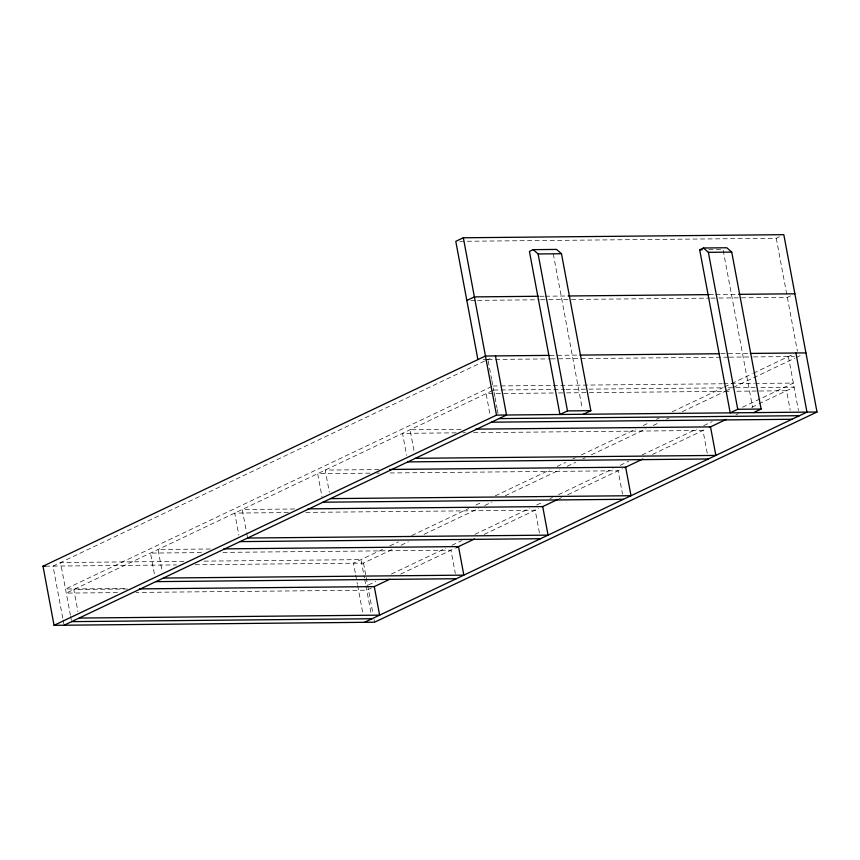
<?xml version="1.0" encoding="UTF-8"?>
<svg xmlns="http://www.w3.org/2000/svg" width="860" height="860" viewBox="0 0 860 860"><rect width="100%" height="100%" fill="white"/><g stroke="black" fill="none" stroke-linecap="round" stroke-linejoin="round"><path stroke-width="0.64" stroke-dasharray="4.3 3.22" d="M484.556 361.092L53.019 566.106L62.844 618.652M485.76 360.512L491.157 357.954M459.799 241.327L776.268 238.263L779.504 236.726M491.673 386.559L65.521 589.025L127.215 588.433M492.565 390.58L66.274 593.099L118.594 592.594M718.949 298.033L787.33 297.377L790.566 295.84M382.571 549.379L353.471 563.203L355.438 573.717M389.838 545.928L398.331 541.897M411.66 535.565L468.635 508.496M475.902 505.035L481.965 502.165M495.296 495.822L549.852 469.904M557.119 466.453L565.611 462.422M572.878 458.971L575.308 457.81M581.36 454.94L635.916 429.022M643.183 425.56L649.246 422.69M656.524 419.228L658.943 418.078M672.284 411.746L723.195 387.559M724.399 386.978L730.462 384.097M731.677 383.528L752.285 373.735M753.5 373.154L792.694 354.535M195.198 564.74L363.49 563.106L392.579 549.282M401.072 545.251L408.339 541.8M424.098 534.318L478.644 508.4M484.707 505.519L491.985 502.068M505.315 495.725L559.86 469.807M567.138 466.356L575.62 462.325M582.897 458.875L585.316 457.713M591.379 454.843L645.924 428.925M653.202 425.463L659.265 422.593M666.532 419.132L668.962 417.981M682.292 411.65L724.722 391.493M725.937 390.913L731.989 388.032M733.204 387.462L795.027 358.082M796.242 357.513L802.305 354.632M368.392 584.972L375.659 581.521M391.397 574.039L445.878 548.164M451.93 545.283L461.616 540.682M474.935 534.35L529.416 508.475M536.683 505.024L542.735 502.143M549.991 498.692L552.421 497.542M558.473 494.672L612.954 468.786M620.211 465.335L628.692 461.304M642.011 454.983L696.482 429.097M703.749 425.646L712.22 421.615M742.492 407.242L793.339 383.087L755.779 383.442M371.584 587.896L366.736 590.196L136.03 592.433M400.642 574.093L455.262 548.142M484.169 534.404L538.65 508.518M559.236 498.746L561.655 497.596M567.707 494.715L622.436 468.711M652.45 454.456L706.211 428.914M735.988 414.767L738.407 413.617M751.726 407.296L757.778 404.415M758.993 403.834L794.102 387.161L759.229 387.494M708.769 249.701L723.056 249.561L752.586 407.371M540.091 296.259L544.111 296.216M545.455 296.206L568.256 295.98M709.048 294.625L714.413 294.571M715.757 294.561L737.213 294.346M470.871 300.43L476.225 300.387M477.569 300.366L539.252 299.774M540.596 299.764L547.304 299.699M548.637 299.688L570.094 299.473M571.438 299.463L709.554 298.13M710.897 298.119L717.605 298.054M549.809 355.384L578.63 355.105M720.809 353.729L749.619 353.449M483.266 359.534L487.298 359.491M487.921 359.491L550.314 358.889M550.959 358.878L728.667 357.158M729.366 357.158L752.167 356.932M753.51 356.921L794.371 356.524M492.877 385.989L499.585 385.925M500.928 385.914L551.894 385.42M553.238 385.409L722.25 383.775M723.593 383.754L754.446 383.463M493.64 390.064L564.73 389.376M566.073 389.365L587.541 389.161M588.874 389.139L723.013 387.849M728.377 387.796L757.886 387.505M553.173 392.998L486.104 393.644L490.232 415.702M558.538 392.945L565.235 392.88M566.579 392.869L588.046 392.665M589.38 392.654L731.57 391.279M736.934 391.225L786.556 390.741L790.2 410.198M461.024 429.28L410.059 429.774L414.187 451.833M456.165 432.838L402.512 433.365L406.64 455.413M462.873 432.773L465.561 432.752M473.602 432.677L702.975 430.452L707.339 453.8M378.862 469.571L325.209 470.087L329.337 492.135M369.983 473.161L317.673 473.666L322.038 497.015M376.691 473.097L379.367 473.075M390.107 472.968L618.125 470.764L622.5 494.113M294.561 508.991L242.251 509.496L246.379 531.555M288.369 512.56L234.715 513.087L238.833 535.135M305.805 512.399L535.167 510.173L539.542 533.523M210.345 549.002L158.036 549.508L162.164 571.556M201.466 552.604L150.5 553.087L154.617 575.146M222.923 552.389L450.952 550.185L455.327 573.534M183.965 561.333L60.555 562.526L70.402 615.158M204.078 561.139L361.017 559.624L364.457 578.017M45.505 566.181L176.418 564.913M127.473 589.003L73.82 589.519L77.948 611.567M776.268 238.263L786.846 294.743M787.33 297.377L797.413 351.235M788.383 356.588L798.467 410.51M553.281 253.84L582.327 409.016M488.168 360.802L491.608 379.195M491.856 380.507L493.823 391.02M494.07 392.332L494.855 396.546M495.048 397.589L497.037 408.221M497.263 409.403L498.015 413.413M363.49 563.106L365.952 576.243M366.199 577.554L373.079 614.341M374.057 619.598L374.551 622.221M364.704 579.328L365.683 584.585M365.93 585.896L371.112 613.545M355.685 575.028L357.405 584.22M357.652 585.542L363.06 614.438M246.626 532.845L247.347 536.737M70.638 616.384L71.38 620.339M63.092 619.974L63.834 623.909"/><path stroke-width="1.29" d="M549.121 355.384L485.448 356.008L43 566.202L54.062 625.317L374.551 622.221L817 412.015L783.815 234.683L463.325 237.779L455.779 241.359L477.902 359.587M533.189 249.647L529.427 251.432L559.935 414.498L567.482 410.919L590.852 410.693L561.483 253.743L556.56 249.422L533.189 249.647L538.113 253.969L567.482 410.919M466.84 300.473L474.387 296.894L538.747 296.27M761.111 409.048L737.74 409.274L730.204 412.854L699.685 249.787L703.458 247.992L726.818 247.766L731.742 252.098L761.111 409.048L753.575 412.628M54.062 625.317L496.51 415.111L817 412.015M64.081 625.22L506.529 415.014L495.467 355.911M583.306 414.273L590.852 410.693M374.003 586.746L389.741 579.274M456.327 547.637L474.483 539.005M542.284 506.798L558.022 499.316M624.607 467.69L642.775 459.057M709.36 427.42L726.302 419.368M364.533 622.317L806.981 412.112L795.919 352.998M699.685 249.787L702.276 249.766M538.113 253.969L561.483 253.743M703.458 247.992L708.371 252.324L731.742 252.098M568.256 295.98L709.048 294.625M738.557 294.335L794.876 293.798M579.962 355.094L719.465 353.739M750.318 353.438L805.938 352.901M498.983 418.605L799.445 415.692M491.447 422.185L791.899 419.282M475.784 429.14L710.51 426.872L715.853 455.413L415.401 458.315M407.855 461.895L708.317 458.993M389.591 469.463L625.671 467.184L631.014 495.715L330.552 498.628M323.005 502.208L623.468 499.305M307.977 508.862L542.714 506.594L548.056 535.135L247.594 538.038M240.048 541.617L540.51 538.715M223.761 548.873L458.498 546.605L463.841 575.136L163.378 578.049M43 566.202L45.505 566.181M155.832 581.629L456.294 578.726M139.546 588.885L374.283 586.617L379.625 615.147L79.163 618.061M71.617 621.64L372.079 618.738M708.371 252.324L737.74 409.274M463.325 237.779L496.51 415.111"/></g></svg>
